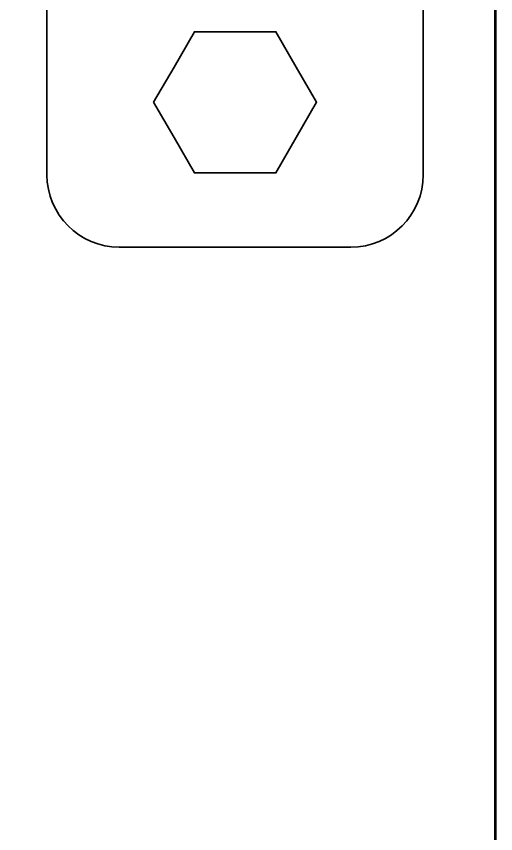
# Model space of a CAD drawing. Header units: centimetres. Extents: x -17.9 to -3.1, y -25.3 to -4.3.
# Drawn here: x -6.41 to -3.1, y -17.65 to -12.01 of the extents above; entities that cross this region are included whole.
import ezdxf

# ---------------------------------------------------------------- set-up
doc = ezdxf.new("R2010")
doc.units = ezdxf.units.CM
doc.header["$MEASUREMENT"] = 0
doc.layers.add('Layer 1', color=7, linetype='Continuous')

msp = doc.modelspace()

# ---------------------------------------------------------------- linework, layer by layer
at = {"layer": 'Layer 1', "color": 22, "lineweight": 53}
msp.add_open_spline([(-17.90003, -24.8499), (-17.90003, -24.8499), (-17.90003, -4.84994), (-17.90003, -4.84994), (-17.90003, -4.84994), (-17.90003, -4.57297), (-17.67694, -4.34998), (-17.39994, -4.34998), (-17.39994, -4.34998), (-17.39994, -4.34998), (-3.60007, -4.34998), (-3.60007, -4.34998), (-3.60007, -4.34998), (-3.32293, -4.34998), (-3.09997, -4.57297), (-3.09997, -4.84994), (-3.09997, -4.84994), (-3.09997, -4.84994), (-3.09997, -24.8499), (-3.09997, -24.8499), (-3.09997, -24.8499), (-3.09997, -25.1269), (-3.32293, -25.34999), (-3.60007, -25.34999), (-3.60007, -25.34999), (-3.60007, -25.34999), (-17.39994, -25.34999), (-17.39994, -25.34999), (-17.39994, -25.34999), (-17.67694, -25.34999), (-17.90003, -25.1269), (-17.90003, -24.8499)], degree=3, knots=[0, 0, 0, 0, 0.125, 0.125, 0.125, 0.125, 0.25, 0.25, 0.25, 0.25, 0.375, 0.375, 0.375, 0.375, 0.5, 0.5, 0.5, 0.5, 0.625, 0.625, 0.625, 0.625, 0.75, 0.75, 0.75, 0.75, 0.875, 0.875, 0.875, 0.875, 1, 1, 1, 1], dxfattribs=at)
at = {"layer": 'Layer 1', "color": 2, "lineweight": 35}
msp.add_open_spline([(-3.59999, -10.12494), (-3.59999, -10.12494), (-3.59999, -13.1), (-3.59999, -13.1), (-3.59999, -13.1), (-3.59999, -13.37609), (-3.82386, -13.6), (-4.09994, -13.6), (-4.09994, -13.6), (-4.09994, -13.6), (-5.69997, -13.6), (-5.69997, -13.6), (-5.69997, -13.6), (-5.97609, -13.6), (-6.2, -13.37609), (-6.2, -13.1), (-6.2, -13.1), (-6.2, -13.1), (-6.2, -10.12494), (-6.2, -10.12494)], degree=3, knots=[0, 0, 0, 0, 0.2, 0.2, 0.2, 0.2, 0.4, 0.4, 0.4, 0.4, 0.6, 0.6, 0.6, 0.6, 0.8, 0.8, 0.8, 0.8, 1, 1, 1, 1], dxfattribs=at)
at = {"layer": 'Layer 1', "color": 250, "lineweight": 35}
msp.add_open_spline([(-5.4629, -12.60002), (-5.4629, -12.60002), (-5.32218, -12.35625), (-5.32218, -12.35625), (-5.32218, -12.35625), (-5.32218, -12.35625), (-5.18142, -12.1125), (-5.18142, -12.1125), (-5.18142, -12.1125), (-5.18142, -12.1125), (-4.89997, -12.1125), (-4.89997, -12.1125), (-4.89997, -12.1125), (-4.89997, -12.1125), (-4.61849, -12.1125), (-4.61849, -12.1125), (-4.61849, -12.1125), (-4.61849, -12.1125), (-4.4778, -12.35625), (-4.4778, -12.35625), (-4.4778, -12.35625), (-4.4778, -12.35625), (-4.33705, -12.60002), (-4.33705, -12.60002), (-4.33705, -12.60002), (-4.33705, -12.60002), (-4.4778, -12.84379), (-4.4778, -12.84379), (-4.4778, -12.84379), (-4.4778, -12.84379), (-4.61849, -13.08749), (-4.61849, -13.08749), (-4.61849, -13.08749), (-4.61849, -13.08749), (-4.89997, -13.08749), (-4.89997, -13.08749), (-4.89997, -13.08749), (-4.89997, -13.08749), (-5.18142, -13.08749), (-5.18142, -13.08749), (-5.18142, -13.08749), (-5.18142, -13.08749), (-5.32218, -12.84379), (-5.32218, -12.84379), (-5.32218, -12.84379), (-5.32218, -12.84379), (-5.4629, -12.60002), (-5.4629, -12.60002)], degree=3, knots=[0, 0, 0, 0, 0.0833333, 0.0833333, 0.0833333, 0.0833333, 0.1666667, 0.1666667, 0.1666667, 0.1666667, 0.25, 0.25, 0.25, 0.25, 0.3333333, 0.3333333, 0.3333333, 0.3333333, 0.4166667, 0.4166667, 0.4166667, 0.4166667, 0.5, 0.5, 0.5, 0.5, 0.5833333, 0.5833333, 0.5833333, 0.5833333, 0.6666667, 0.6666667, 0.6666667, 0.6666667, 0.75, 0.75, 0.75, 0.75, 0.8333333, 0.8333333, 0.8333333, 0.8333333, 0.9166667, 0.9166667, 0.9166667, 0.9166667, 1, 1, 1, 1], dxfattribs=at)

doc.saveas('drawing.dxf')
